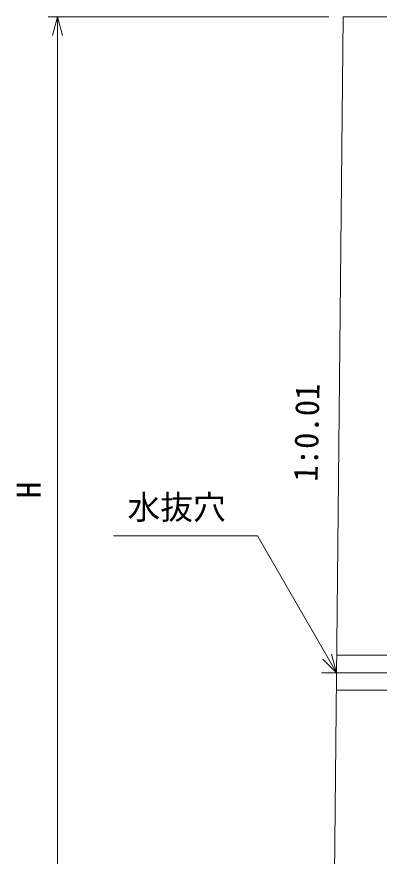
# Model space of a CAD drawing. Units: millimetres, scale not verified. Extents: x 0 to 84100, y 1 to 59401.
# Drawn here: x 37071 to 40940, y 34376 to 43333 of the extents above; entities that cross this region are included whole.
import ezdxf
from ezdxf.enums import TextEntityAlignment as Align

# ---------------------------------------------------------------- set-up
doc = ezdxf.new("R2010")
doc.units = ezdxf.units.MM
doc.header["$LTSCALE"] = 100
for name, color, linetype, lineweight in [('0_2', 1, 'Continuous', 18), ('D-BMK', 2, 'Continuous', 18), ('D-STR', 1, 'Continuous', 18), ('D-STR-DIM', 7, 'Continuous', 18), ('D-STR-HTXT', 7, 'Continuous', 18)]:
    doc.layers.add(name, color=color, linetype=linetype, lineweight=lineweight)
doc.layers.add('D-STR-TXT', color=1, linetype='Continuous')
doc.styles.add('ＭＳ ゴシック', font='')
doc.styles.get('ＭＳ ゴシック').set_extended_font_data('MS Gothic')

msp = doc.modelspace()

# ---------------------------------------------------------------- linework, layer by layer
at = {"layer": '0_2'}
for p, q in [((40337.9, 36479.8), (40484.3, 36333.4)), ((40484.3, 36333.4), (40384.3, 36506.6)), ((40484.3, 36333.4), (40430.7, 36533.4))]:
    msp.add_line(p, q, dxfattribs=at)
at = {"layer": 'D-BMK'}
msp.add_line((41389.5, 36333.4), (40323.8, 36333.4), dxfattribs=at)
at = {"layer": 'D-STR'}
for p, q in [((40554.3, 43333.4), (40454.3, 33333.4)), ((41304.3, 43333.4), (40554.3, 43333.4)), ((40486.2, 36520.9), (41180.7, 36520.9)), ((40482.4, 36145.9), (41189.3, 36145.9))]:
    msp.add_line(p, q, dxfattribs=at)
at = {"layer": 'D-STR-DIM'}
for p, q in [((40402, 43333.4), (37404.3, 43333.4)), ((37504.3, 43333.4), (37450.7, 43133.4)), ((37504.3, 33333.4), (37504.3, 43333.4)), ((37557.9, 43133.4), (37504.3, 43333.4))]:
    msp.add_line(p, q, dxfattribs=at)
at = {"layer": 'D-STR-HTXT'}
for p, q in [((39641, 37794.1), (38103.7, 37794.1)), ((40384.3, 36506.6), (39641, 37794.1))]:
    msp.add_line(p, q, dxfattribs=at)

# ---------------------------------------------------------------- texts
at = {"layer": 'D-STR-DIM', "color": 1, "style": 'ＭＳ ゴシック'}
msp.add_text('H', height=256.6, rotation=90, dxfattribs=at).set_placement((37404.3, 38195.9), align=Align.BOTTOM_LEFT)
at = {"layer": 'D-STR-HTXT', "color": 1, "style": 'ＭＳ ゴシック'}
msp.add_text('水抜穴', height=256.6, dxfattribs=at).set_placement((38252, 37894.1), align=Align.BOTTOM_LEFT)
at = {"layer": 'D-STR-TXT', "style": 'ＭＳ ゴシック'}
msp.add_text('1:0.01', height=256.6, rotation=88.794, dxfattribs=at).set_placement((40358.8, 38368.6), align=Align.BOTTOM_LEFT)

doc.saveas('drawing.dxf')
